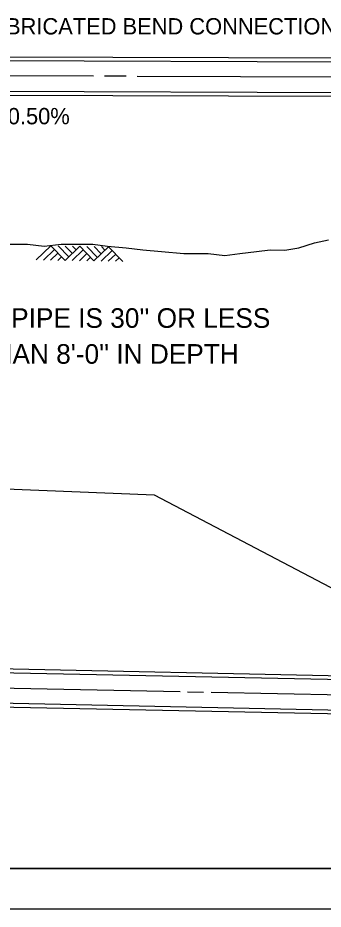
# Model space of a CAD drawing. Extents: x 1000 to 1036.3, y 1000 to 1022.
# Drawn here: x 1020.64 to 1024.38, y 1000 to 1010.92 of the extents above; entities that cross this region are included whole.
import ezdxf

# ---------------------------------------------------------------- set-up
doc = ezdxf.new("R2010")
doc.units = 0
for name, color, linetype in [('Level 1', 7, 'Continuous'), ('Level 10', 7, 'Continuous'), ('Level 11', 7, 'Continuous')]:
    doc.layers.add(name, color=color, linetype=linetype)

msp = doc.modelspace()

# ---------------------------------------------------------------- linework, layer by layer
at = {"layer": 'Level 1'}
for p, q in [((1011.808, 1010.47), (1024.867, 1010.427)), ((1011.808, 1010.424), (1024.867, 1010.381)), ((1021.568, 1010.204), (1017.63, 1010.217)), ((1021.966, 1010.203), (1021.701, 1010.204)), ((1024.794, 1010.193), (1022.102, 1010.202)), ((1011.807, 1010.049), (1024.866, 1010.006)), ((1011.808, 1010.001), (1024.866, 1009.959)), ((1020.865, 1007.953), (1021.045, 1008.127)), ((1021.045, 1008.127), (1021.219, 1007.947)), ((1021.134, 1008.125), (1021.264, 1007.99)), ((1021.219, 1007.947), (1021.399, 1008.121)), ((1021.222, 1008.124), (1021.309, 1008.034)), ((1021.31, 1008.122), (1021.354, 1008.078)), ((1021.399, 1008.121), (1021.573, 1007.942)), ((1021.487, 1008.12), (1021.617, 1007.985)), ((1021.573, 1007.942), (1021.752, 1008.115)), ((1021.575, 1008.118), (1021.662, 1008.028)), ((1021.664, 1008.117), (1021.707, 1008.072)), ((1021.752, 1008.115), (1021.926, 1007.936)), ((1020.954, 1007.951), (1021.089, 1008.082)), ((1021.042, 1007.95), (1021.132, 1008.037)), ((1021.307, 1007.946), (1021.442, 1008.076)), ((1021.396, 1007.944), (1021.486, 1008.031)), ((1021.661, 1007.94), (1021.796, 1008.07)), ((1021.749, 1007.939), (1021.839, 1008.026)), ((1021.131, 1007.948), (1021.175, 1007.992)), ((1021.484, 1007.943), (1021.529, 1007.986)), ((1021.838, 1007.937), (1021.883, 1007.981)), ((1022.314, 1005.071), (1020.064, 1005.165)), ((1026.38, 1002.934), (1022.314, 1005.071)), ((1007.578, 1003.213), (1026.523, 1002.821)), ((1007.578, 1003.167), (1026.479, 1002.775)), ((1007.57, 1002.792), (1026.523, 1002.399)), ((1017.266, 1002.778), (1022.628, 1002.666)), ((1007.569, 1002.745), (1026.523, 1002.352)), ((1022.717, 1002.664), (1022.913, 1002.66)), ((1023.006, 1002.658), (1026.78, 1002.579))]:
    msp.add_line(p, q, dxfattribs=at)
for points in [[(1020.532, 1008.147), (1020.76, 1008.147), (1020.965, 1008.124), (1021.17, 1008.147), (1021.353, 1008.147), (1021.558, 1008.147), (1021.74, 1008.124), (1021.968, 1008.101), (1022.173, 1008.078), (1022.401, 1008.055), (1022.675, 1008.033), (1022.971, 1008.033), (1023.177, 1008.01), (1023.359, 1008.033), (1023.564, 1008.055), (1023.729, 1008.076)], [(1023.729, 1008.076), (1023.911, 1008.074), (1024.083, 1008.101), (1024.274, 1008.165), (1024.446, 1008.201)]]:
    msp.add_lwpolyline(points, dxfattribs=at)
at = {"layer": 'Level 10'}
for p, q in [((1035.5, 1000.5), (1007, 1000.5)), ((1036, 1000), (1000, 1000))]:
    msp.add_line(p, q, dxfattribs=at)
at = {"layer": 'Level 11'}
msp.add_lwpolyline([(1007, 1000.5), (1035.5, 1000.5), (1035.5, 1021.5), (1007, 1021.5)], close=True, dxfattribs=at)
msp.add_lwpolyline([(1007, 1000.5), (1035.5, 1000.5), (1035.5, 1021.5), (1007, 1021.5)], close=True, dxfattribs=at)

# ---------------------------------------------------------------- texts
at = {"layer": 'Level 1'}
for s, height, p in [('PREFABRICATED BEND CONNECTION', 0.2, (1019.605, 1010.716)), ("TYPICAL WHEN CROSS DRAINAGE PIPE IS 30'' OR LESS", 0.24, (1015.067, 1007.122)), ("IN DIAMETER AND FILL IS MORE THAN 8'-0'' IN DEPTH", 0.24, (1015.048, 1006.682))]:
    msp.add_text(s, height=height, dxfattribs=at).set_placement(p)
msp.add_text('MINIMUM GRADE OF MEDIAN DRAIN PIPE IS 0.50%', height=0.2, rotation=0.05, dxfattribs=at).set_placement((1014.738, 1009.61))

doc.saveas('drawing.dxf')
